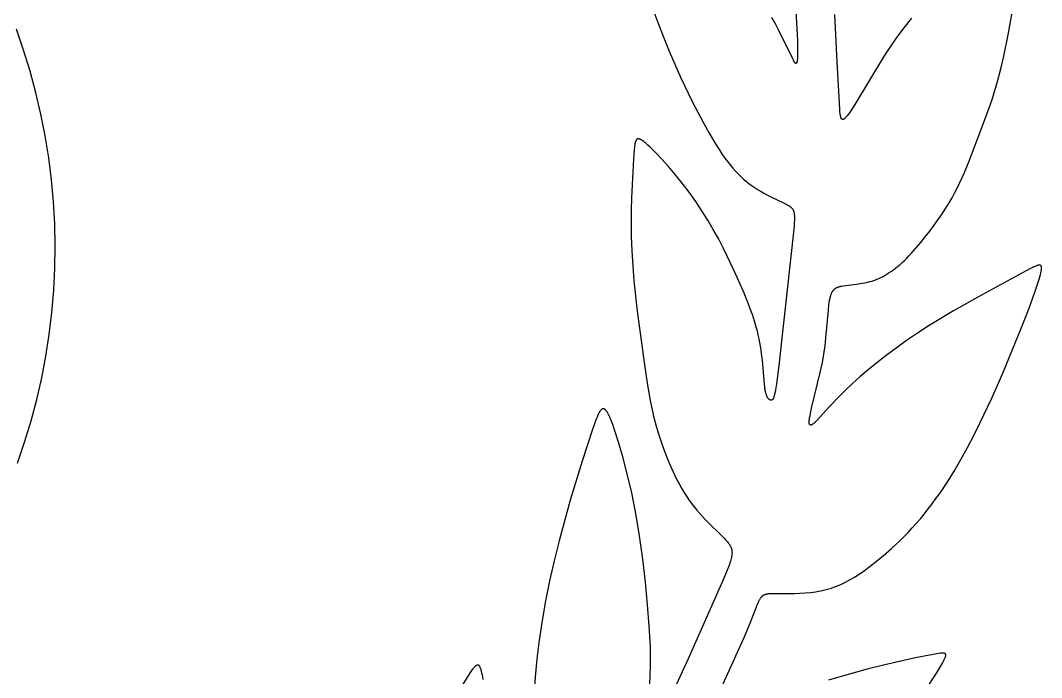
# Model space of a CAD drawing. Extents: x 8280 to 8757, y 218 to 430.
# Drawn here: x 8670.8 to 8723.4, y 290.1 to 323.9 of the extents above; entities that cross this region are included whole.
import ezdxf

# ---------------------------------------------------------------- set-up
doc = ezdxf.new("R2010")
doc.units = 0
doc.header["$MEASUREMENT"] = 0
doc.layers.add('MAKE2D$VISIBLE$CURVES', color=7, linetype='CONTINUOUS')

msp = doc.modelspace()

# ---------------------------------------------------------------- linework, layer by layer
at = {"layer": 'MAKE2D$VISIBLE$CURVES', "color": 7}
for points in [[(8710.68, 325.68), (8710.833, 322.911), (8710.844, 322.461), (8710.844, 322.281), (8710.842, 322.13), (8710.837, 322.005), (8710.833, 321.952), (8710.828, 321.906), (8710.826, 321.885), (8710.823, 321.865), (8710.82, 321.847), (8710.817, 321.83), (8710.814, 321.815), (8710.81, 321.801), (8710.808, 321.794), (8710.807, 321.788), (8710.805, 321.782), (8710.803, 321.777), (8710.801, 321.771), (8710.799, 321.766), (8710.797, 321.762), (8710.796, 321.76), (8710.795, 321.758), (8710.794, 321.756), (8710.793, 321.754), (8710.791, 321.752), (8710.79, 321.75), (8710.789, 321.748), (8710.788, 321.747), (8710.787, 321.745), (8710.786, 321.744), (8710.785, 321.742), (8710.784, 321.741), (8710.782, 321.74), (8710.781, 321.738), (8710.78, 321.737), (8710.779, 321.736), (8710.778, 321.735), (8710.776, 321.734), (8710.775, 321.734), (8710.774, 321.733), (8710.773, 321.732), (8710.771, 321.731), (8710.77, 321.731), (8710.769, 321.73), (8710.767, 321.73), (8710.766, 321.73), (8710.765, 321.729), (8710.763, 321.729), (8710.762, 321.729), (8710.761, 321.729), (8710.759, 321.729), (8710.758, 321.729), (8710.757, 321.729), (8710.755, 321.729), (8710.754, 321.73), (8710.752, 321.73), (8710.751, 321.73), (8710.749, 321.731), (8710.748, 321.731), (8710.746, 321.732), (8710.745, 321.733), (8710.744, 321.733), (8710.742, 321.734), (8710.741, 321.735), (8710.739, 321.736), (8710.737, 321.737), (8710.736, 321.738), (8710.734, 321.739), (8710.733, 321.74), (8710.731, 321.741), (8710.73, 321.742), (8710.728, 321.744), (8710.725, 321.747), (8710.722, 321.75), (8710.718, 321.753), (8710.715, 321.756), (8710.712, 321.76), (8710.708, 321.764), (8710.705, 321.768), (8710.698, 321.777), (8710.69, 321.787), (8710.683, 321.797), (8710.676, 321.809), (8710.66, 321.834), (8710.644, 321.861), (8710.627, 321.892), (8710.592, 321.959), (8709.9, 323.389), (8709.718, 323.73), (8709.511, 324.098)], [(8703.429, 324.447), (8703.683, 323.749), (8703.952, 323.051), (8704.234, 322.36), (8704.823, 321.018), (8705.424, 319.763), (8706.011, 318.635), (8706.292, 318.13), (8706.566, 317.665), (8706.701, 317.448), (8706.835, 317.24), (8706.969, 317.041), (8707.103, 316.852), (8707.237, 316.671), (8707.371, 316.499), (8707.507, 316.336), (8707.644, 316.181), (8707.782, 316.034), (8707.852, 315.964), (8707.922, 315.895), (8707.993, 315.829), (8708.065, 315.764), (8708.137, 315.702), (8708.21, 315.641), (8708.284, 315.582), (8708.358, 315.525), (8708.433, 315.469), (8708.508, 315.416), (8708.659, 315.314), (8708.811, 315.218), (8708.962, 315.128), (8709.111, 315.043), (8709.403, 314.89), (8710.152, 314.526), (8710.25, 314.476), (8710.295, 314.452), (8710.337, 314.428), (8710.377, 314.404), (8710.414, 314.381), (8710.431, 314.369), (8710.448, 314.357), (8710.464, 314.345), (8710.479, 314.333), (8710.494, 314.321), (8710.509, 314.309), (8710.522, 314.296), (8710.535, 314.283), (8710.542, 314.276), (8710.548, 314.27), (8710.554, 314.263), (8710.56, 314.256), (8710.565, 314.249), (8710.571, 314.242), (8710.576, 314.235), (8710.581, 314.228), (8710.587, 314.22), (8710.592, 314.213), (8710.596, 314.205), (8710.601, 314.198), (8710.606, 314.19), (8710.61, 314.182), (8710.614, 314.174), (8710.619, 314.165), (8710.623, 314.157), (8710.626, 314.148), (8710.63, 314.14), (8710.634, 314.131), (8710.637, 314.122), (8710.641, 314.113), (8710.644, 314.103), (8710.647, 314.094), (8710.653, 314.074), (8710.658, 314.054), (8710.663, 314.033), (8710.667, 314.011), (8710.671, 313.988), (8710.674, 313.964), (8710.677, 313.94), (8710.68, 313.914), (8710.682, 313.887), (8710.683, 313.86), (8710.685, 313.801), (8710.685, 313.738), (8710.684, 313.671), (8710.676, 313.52), (8710.663, 313.347), (8709.871, 306.166), (8709.751, 305.22), (8709.704, 304.91), (8709.683, 304.789), (8709.663, 304.688), (8709.653, 304.645), (8709.644, 304.606), (8709.635, 304.571), (8709.626, 304.539), (8709.617, 304.512), (8709.612, 304.499), (8709.608, 304.488), (8709.603, 304.477), (8709.599, 304.467), (8709.594, 304.457), (8709.59, 304.448), (8709.588, 304.444), (8709.586, 304.44), (8709.583, 304.437), (8709.581, 304.433), (8709.579, 304.429), (8709.577, 304.426), (8709.574, 304.423), (8709.572, 304.42), (8709.57, 304.417), (8709.568, 304.414), (8709.565, 304.411), (8709.563, 304.409), (8709.561, 304.406), (8709.558, 304.404), (8709.556, 304.402), (8709.554, 304.4), (8709.551, 304.398), (8709.549, 304.396), (8709.547, 304.394), (8709.544, 304.393), (8709.542, 304.391), (8709.54, 304.389), (8709.537, 304.388), (8709.535, 304.387), (8709.532, 304.385), (8709.53, 304.384), (8709.527, 304.383), (8709.525, 304.382), (8709.523, 304.381), (8709.52, 304.38), (8709.517, 304.379), (8709.515, 304.378), (8709.512, 304.378), (8709.51, 304.377), (8709.507, 304.376), (8709.505, 304.376), (8709.502, 304.375), (8709.499, 304.374), (8709.497, 304.374), (8709.494, 304.374), (8709.491, 304.373), (8709.488, 304.373), (8709.486, 304.373), (8709.483, 304.372), (8709.48, 304.372), (8709.477, 304.372), (8709.475, 304.372), (8709.472, 304.372), (8709.469, 304.372), (8709.466, 304.372), (8709.463, 304.373), (8709.46, 304.373), (8709.458, 304.373), (8709.455, 304.374), (8709.452, 304.374), (8709.449, 304.375), (8709.446, 304.375), (8709.443, 304.376), (8709.44, 304.377), (8709.437, 304.377), (8709.434, 304.378), (8709.431, 304.379), (8709.428, 304.38), (8709.425, 304.381), (8709.422, 304.383), (8709.419, 304.384), (8709.416, 304.385), (8709.413, 304.387), (8709.41, 304.388), (8709.407, 304.39), (8709.404, 304.391), (8709.401, 304.393), (8709.398, 304.395), (8709.395, 304.397), (8709.392, 304.399), (8709.389, 304.401), (8709.386, 304.403), (8709.383, 304.405), (8709.38, 304.408), (8709.377, 304.41), (8709.374, 304.413), (8709.371, 304.415), (8709.365, 304.421), (8709.359, 304.427), (8709.353, 304.433), (8709.347, 304.439), (8709.341, 304.446), (8709.335, 304.454), (8709.329, 304.462), (8709.323, 304.47), (8709.317, 304.479), (8709.311, 304.488), (8709.305, 304.498), (8709.299, 304.508), (8709.293, 304.518), (8709.288, 304.529), (8709.282, 304.541), (8709.276, 304.553), (8709.27, 304.565), (8709.259, 304.591), (8709.248, 304.62), (8709.238, 304.65), (8709.227, 304.683), (8709.217, 304.718), (8709.207, 304.755), (8709.198, 304.794), (8709.189, 304.836), (8709.18, 304.88), (8709.172, 304.927), (8709.164, 304.976), (8709.15, 305.083), (8709.137, 305.199), (8709.035, 306.417), (8708.993, 306.779), (8708.967, 306.966), (8708.938, 307.155), (8708.904, 307.347), (8708.865, 307.54), (8708.822, 307.735), (8708.773, 307.931), (8708.72, 308.128), (8708.662, 308.326), (8708.533, 308.727), (8708.388, 309.135), (8708.228, 309.55), (8708.054, 309.973), (8707.669, 310.846), (8707.243, 311.757), (8707.011, 312.224), (8706.764, 312.697), (8706.501, 313.173), (8706.221, 313.652), (8705.921, 314.132), (8705.6, 314.612), (8705.258, 315.088), (8704.903, 315.553), (8704.544, 315.998), (8704.191, 316.415), (8703.853, 316.794), (8703.54, 317.127), (8703.395, 317.273), (8703.26, 317.405), (8703.136, 317.52), (8703.024, 317.618), (8702.973, 317.661), (8702.925, 317.699), (8702.88, 317.732), (8702.859, 317.747), (8702.838, 317.761), (8702.818, 317.774), (8702.799, 317.786), (8702.781, 317.796), (8702.763, 317.805), (8702.754, 317.81), (8702.745, 317.814), (8702.737, 317.817), (8702.729, 317.821), (8702.721, 317.824), (8702.713, 317.827), (8702.705, 317.83), (8702.698, 317.832), (8702.69, 317.834), (8702.683, 317.836), (8702.676, 317.837), (8702.672, 317.838), (8702.669, 317.838), (8702.665, 317.839), (8702.662, 317.839), (8702.658, 317.84), (8702.655, 317.84), (8702.652, 317.84), (8702.648, 317.84), (8702.645, 317.84), (8702.642, 317.841), (8702.639, 317.84), (8702.636, 317.84), (8702.633, 317.84), (8702.63, 317.84), (8702.626, 317.84), (8702.623, 317.839), (8702.62, 317.839), (8702.618, 317.838), (8702.615, 317.838), (8702.612, 317.837), (8702.609, 317.836), (8702.606, 317.835), (8702.603, 317.835), (8702.601, 317.834), (8702.598, 317.833), (8702.595, 317.831), (8702.592, 317.83), (8702.59, 317.829), (8702.587, 317.828), (8702.585, 317.826), (8702.582, 317.825), (8702.58, 317.824), (8702.577, 317.822), (8702.575, 317.82), (8702.572, 317.819), (8702.57, 317.817), (8702.567, 317.815), (8702.565, 317.813), (8702.563, 317.811), (8702.56, 317.809), (8702.558, 317.807), (8702.556, 317.805), (8702.554, 317.803), (8702.551, 317.8), (8702.549, 317.798), (8702.547, 317.795), (8702.545, 317.793), (8702.543, 317.79), (8702.541, 317.788), (8702.539, 317.785), (8702.535, 317.779), (8702.531, 317.773), (8702.527, 317.767), (8702.523, 317.761), (8702.52, 317.754), (8702.516, 317.747), (8702.513, 317.74), (8702.509, 317.732), (8702.506, 317.724), (8702.503, 317.716), (8702.5, 317.708), (8702.497, 317.699), (8702.491, 317.681), (8702.485, 317.662), (8702.48, 317.642), (8702.475, 317.62), (8702.47, 317.598), (8702.466, 317.575), (8702.458, 317.525), (8702.45, 317.47), (8702.443, 317.411), (8702.431, 317.281), (8702.398, 316.791), (8702.291, 314.803), (8702.275, 314.177), (8702.27, 313.508), (8702.279, 312.803), (8702.306, 312.065), (8702.352, 311.301), (8702.416, 310.521), (8702.581, 308.963), (8702.955, 306.19), (8703.115, 305.136), (8703.267, 304.263), (8703.35, 303.865), (8703.44, 303.479), (8703.543, 303.091), (8703.661, 302.691), (8703.798, 302.271), (8703.952, 301.833), (8704.125, 301.385), (8704.316, 300.934), (8704.418, 300.709), (8704.524, 300.487), (8704.634, 300.266), (8704.749, 300.05), (8704.868, 299.837), (8704.991, 299.63), (8705.118, 299.429), (8705.249, 299.235), (8705.384, 299.049), (8705.522, 298.87), (8705.662, 298.698), (8705.803, 298.534), (8705.944, 298.377), (8706.085, 298.227), (8707.066, 297.251), (8707.156, 297.155), (8707.198, 297.108), (8707.236, 297.063), (8707.272, 297.019), (8707.305, 296.976), (8707.32, 296.955), (8707.335, 296.933), (8707.349, 296.912), (8707.362, 296.891), (8707.375, 296.87), (8707.386, 296.849), (8707.397, 296.827), (8707.407, 296.806), (8707.417, 296.784), (8707.425, 296.762), (8707.429, 296.751), (8707.433, 296.74), (8707.437, 296.729), (8707.44, 296.718), (8707.444, 296.706), (8707.447, 296.695), (8707.449, 296.684), (8707.452, 296.672), (8707.455, 296.66), (8707.457, 296.648), (8707.459, 296.636), (8707.461, 296.624), (8707.462, 296.612), (8707.464, 296.6), (8707.466, 296.575), (8707.467, 296.549), (8707.468, 296.523), (8707.468, 296.496), (8707.467, 296.468), (8707.465, 296.44), (8707.462, 296.411), (8707.458, 296.381), (8707.454, 296.35), (8707.449, 296.318), (8707.442, 296.286), (8707.435, 296.252), (8707.427, 296.217), (8707.409, 296.145), (8707.387, 296.068), (8707.361, 295.986), (8707.332, 295.899), (8707.299, 295.806), (8707.222, 295.603), (8707.021, 295.116), (8705.213, 291.032), (8703.653, 287.66)], [(8706.319, 288.242), (8708.098, 292.134), (8708.401, 292.868), (8708.783, 293.848), (8708.819, 293.93), (8708.853, 294.004), (8708.87, 294.038), (8708.887, 294.071), (8708.903, 294.101), (8708.92, 294.13), (8708.936, 294.156), (8708.953, 294.181), (8708.961, 294.193), (8708.97, 294.204), (8708.978, 294.215), (8708.987, 294.226), (8708.995, 294.236), (8709.004, 294.246), (8709.013, 294.255), (8709.021, 294.264), (8709.03, 294.273), (8709.039, 294.281), (8709.048, 294.289), (8709.058, 294.297), (8709.067, 294.304), (8709.076, 294.311), (8709.086, 294.318), (8709.096, 294.324), (8709.106, 294.33), (8709.116, 294.336), (8709.126, 294.342), (8709.136, 294.347), (8709.147, 294.352), (8709.157, 294.356), (8709.168, 294.36), (8709.179, 294.365), (8709.19, 294.368), (8709.202, 294.372), (8709.214, 294.375), (8709.226, 294.378), (8709.238, 294.381), (8709.25, 294.384), (8709.263, 294.386), (8709.276, 294.389), (8709.302, 294.393), (8709.33, 294.396), (8709.359, 294.399), (8709.389, 294.401), (8709.453, 294.403), (8709.598, 294.404), (8710.191, 294.398), (8710.694, 294.408), (8710.963, 294.42), (8711.239, 294.438), (8711.516, 294.464), (8711.653, 294.48), (8711.789, 294.499), (8711.923, 294.52), (8712.056, 294.544), (8712.188, 294.571), (8712.319, 294.603), (8712.451, 294.639), (8712.584, 294.679), (8712.718, 294.725), (8712.854, 294.777), (8712.993, 294.835), (8713.135, 294.899), (8713.281, 294.971), (8713.431, 295.051), (8713.586, 295.138), (8713.747, 295.235), (8713.913, 295.34), (8714.087, 295.455), (8714.267, 295.58), (8714.454, 295.715), (8714.647, 295.86), (8714.845, 296.014), (8715.254, 296.348), (8715.676, 296.718), (8715.889, 296.916), (8716.104, 297.121), (8716.319, 297.334), (8716.534, 297.555), (8716.748, 297.783), (8716.96, 298.019), (8717.169, 298.261), (8717.376, 298.51), (8717.579, 298.765), (8717.778, 299.027), (8717.974, 299.295), (8718.166, 299.568), (8718.541, 300.13), (8718.902, 300.711), (8719.252, 301.31), (8719.591, 301.923), (8719.92, 302.549), (8720.239, 303.185), (8720.85, 304.476), (8721.417, 305.757), (8722.385, 308.115), (8722.768, 309.11), (8723.071, 309.945), (8723.19, 310.296), (8723.284, 310.6), (8723.322, 310.732), (8723.354, 310.853), (8723.379, 310.959), (8723.389, 311.008), (8723.397, 311.053), (8723.403, 311.094), (8723.406, 311.114), (8723.408, 311.132), (8723.41, 311.15), (8723.411, 311.167), (8723.412, 311.183), (8723.412, 311.198), (8723.412, 311.205), (8723.411, 311.213), (8723.411, 311.219), (8723.41, 311.226), (8723.41, 311.233), (8723.409, 311.239), (8723.408, 311.245), (8723.407, 311.251), (8723.406, 311.256), (8723.404, 311.262), (8723.403, 311.264), (8723.403, 311.267), (8723.402, 311.269), (8723.401, 311.272), (8723.4, 311.274), (8723.399, 311.277), (8723.398, 311.279), (8723.397, 311.281), (8723.396, 311.284), (8723.395, 311.286), (8723.394, 311.288), (8723.393, 311.29), (8723.391, 311.292), (8723.39, 311.294), (8723.389, 311.296), (8723.388, 311.298), (8723.386, 311.3), (8723.385, 311.301), (8723.383, 311.303), (8723.382, 311.305), (8723.38, 311.306), (8723.379, 311.308), (8723.377, 311.309), (8723.375, 311.311), (8723.374, 311.312), (8723.372, 311.314), (8723.37, 311.315), (8723.368, 311.316), (8723.366, 311.318), (8723.365, 311.319), (8723.363, 311.32), (8723.361, 311.321), (8723.359, 311.322), (8723.356, 311.323), (8723.354, 311.324), (8723.352, 311.325), (8723.35, 311.326), (8723.348, 311.326), (8723.345, 311.327), (8723.343, 311.328), (8723.341, 311.328), (8723.338, 311.329), (8723.336, 311.329), (8723.333, 311.33), (8723.331, 311.33), (8723.328, 311.331), (8723.325, 311.331), (8723.323, 311.331), (8723.32, 311.332), (8723.317, 311.332), (8723.314, 311.332), (8723.311, 311.332), (8723.305, 311.332), (8723.299, 311.332), (8723.293, 311.332), (8723.286, 311.331), (8723.28, 311.33), (8723.273, 311.329), (8723.266, 311.328), (8723.258, 311.327), (8723.251, 311.326), (8723.243, 311.324), (8723.227, 311.32), (8723.21, 311.315), (8723.192, 311.31), (8723.174, 311.304), (8723.154, 311.297), (8723.113, 311.281), (8723.067, 311.262), (8723.018, 311.24), (8722.966, 311.215), (8722.848, 311.157), (8722.205, 310.815), (8720.127, 309.687), (8718.876, 308.973), (8717.623, 308.212), (8717.026, 307.825), (8716.457, 307.439), (8715.916, 307.054), (8715.404, 306.674), (8714.923, 306.3), (8714.475, 305.934), (8714.059, 305.579), (8713.678, 305.237), (8713.333, 304.909), (8713.021, 304.599), (8712.496, 304.045), (8711.854, 303.343), (8711.788, 303.276), (8711.757, 303.246), (8711.728, 303.219), (8711.7, 303.194), (8711.674, 303.171), (8711.649, 303.151), (8711.637, 303.142), (8711.625, 303.134), (8711.614, 303.126), (8711.603, 303.119), (8711.593, 303.113), (8711.583, 303.107), (8711.578, 303.104), (8711.573, 303.102), (8711.569, 303.099), (8711.564, 303.097), (8711.559, 303.095), (8711.555, 303.093), (8711.55, 303.092), (8711.546, 303.09), (8711.542, 303.089), (8711.538, 303.088), (8711.536, 303.087), (8711.534, 303.087), (8711.532, 303.086), (8711.53, 303.086), (8711.528, 303.086), (8711.526, 303.085), (8711.524, 303.085), (8711.522, 303.085), (8711.521, 303.085), (8711.519, 303.085), (8711.517, 303.085), (8711.515, 303.085), (8711.513, 303.085), (8711.512, 303.085), (8711.51, 303.085), (8711.508, 303.085), (8711.507, 303.085), (8711.505, 303.085), (8711.503, 303.086), (8711.502, 303.086), (8711.5, 303.086), (8711.499, 303.087), (8711.497, 303.087), (8711.496, 303.088), (8711.494, 303.088), (8711.493, 303.089), (8711.491, 303.089), (8711.49, 303.09), (8711.488, 303.091), (8711.487, 303.091), (8711.486, 303.092), (8711.484, 303.093), (8711.483, 303.094), (8711.482, 303.095), (8711.48, 303.096), (8711.479, 303.097), (8711.478, 303.098), (8711.477, 303.099), (8711.475, 303.1), (8711.474, 303.101), (8711.473, 303.103), (8711.472, 303.104), (8711.471, 303.105), (8711.47, 303.107), (8711.469, 303.108), (8711.468, 303.11), (8711.467, 303.111), (8711.466, 303.113), (8711.465, 303.114), (8711.464, 303.116), (8711.463, 303.118), (8711.462, 303.119), (8711.461, 303.121), (8711.46, 303.123), (8711.459, 303.125), (8711.459, 303.127), (8711.457, 303.131), (8711.456, 303.135), (8711.454, 303.139), (8711.453, 303.144), (8711.452, 303.149), (8711.451, 303.154), (8711.45, 303.159), (8711.449, 303.164), (8711.448, 303.17), (8711.447, 303.175), (8711.446, 303.181), (8711.446, 303.187), (8711.445, 303.2), (8711.444, 303.213), (8711.444, 303.228), (8711.444, 303.243), (8711.444, 303.258), (8711.445, 303.275), (8711.446, 303.292), (8711.449, 303.33), (8711.453, 303.37), (8711.459, 303.413), (8711.466, 303.46), (8711.485, 303.564), (8711.508, 303.681), (8711.57, 303.955), (8712.031, 305.87), (8712.12, 306.306), (8712.198, 306.741), (8712.26, 307.167), (8712.308, 307.579), (8712.432, 309.004), (8712.461, 309.283), (8712.477, 309.407), (8712.496, 309.521), (8712.505, 309.573), (8712.516, 309.623), (8712.527, 309.671), (8712.539, 309.716), (8712.551, 309.758), (8712.564, 309.798), (8712.577, 309.836), (8712.584, 309.854), (8712.591, 309.871), (8712.599, 309.888), (8712.606, 309.905), (8712.614, 309.921), (8712.622, 309.936), (8712.63, 309.951), (8712.638, 309.965), (8712.647, 309.979), (8712.655, 309.993), (8712.664, 310.006), (8712.673, 310.018), (8712.682, 310.03), (8712.692, 310.042), (8712.701, 310.053), (8712.711, 310.064), (8712.721, 310.075), (8712.731, 310.085), (8712.742, 310.094), (8712.752, 310.104), (8712.763, 310.113), (8712.774, 310.121), (8712.785, 310.13), (8712.797, 310.138), (8712.809, 310.145), (8712.821, 310.152), (8712.833, 310.159), (8712.845, 310.166), (8712.858, 310.173), (8712.871, 310.179), (8712.884, 310.185), (8712.897, 310.19), (8712.911, 310.196), (8712.924, 310.201), (8712.939, 310.206), (8712.953, 310.211), (8712.982, 310.22), (8713.013, 310.228), (8713.044, 310.236), (8713.076, 310.243), (8713.11, 310.249), (8713.18, 310.261), (8713.334, 310.282), (8713.878, 310.347), (8714.08, 310.377), (8714.183, 310.395), (8714.288, 310.415), (8714.393, 310.438), (8714.499, 310.464), (8714.606, 310.493), (8714.713, 310.526), (8714.819, 310.563), (8714.925, 310.604), (8715.032, 310.65), (8715.138, 310.699), (8715.245, 310.753), (8715.352, 310.812), (8715.46, 310.876), (8715.568, 310.945), (8715.677, 311.018), (8715.786, 311.097), (8715.896, 311.182), (8716.008, 311.272), (8716.12, 311.368), (8716.234, 311.47), (8716.349, 311.578), (8716.465, 311.692), (8716.583, 311.812), (8716.702, 311.938), (8716.942, 312.206), (8717.183, 312.489), (8717.421, 312.784), (8717.654, 313.085), (8717.878, 313.389), (8718.092, 313.69), (8718.292, 313.984), (8718.475, 314.268), (8718.644, 314.542), (8718.8, 314.808), (8718.944, 315.07), (8719.078, 315.328), (8719.205, 315.587), (8719.325, 315.847), (8719.441, 316.111), (8719.664, 316.657), (8720.312, 318.375), (8720.763, 319.579), (8720.878, 319.919), (8720.995, 320.285), (8721.113, 320.682), (8721.231, 321.117), (8721.35, 321.591), (8721.467, 322.102), (8721.692, 323.199), (8721.894, 324.35)], [(8716.71, 324.07), (8716.31, 323.557), (8715.945, 323.058), (8715.612, 322.576), (8715.309, 322.113), (8713.787, 319.604), (8713.641, 319.375), (8713.513, 319.184), (8713.455, 319.104), (8713.402, 319.034), (8713.377, 319.003), (8713.353, 318.975), (8713.33, 318.949), (8713.309, 318.926), (8713.299, 318.916), (8713.288, 318.906), (8713.279, 318.897), (8713.269, 318.888), (8713.26, 318.881), (8713.251, 318.874), (8713.242, 318.867), (8713.238, 318.864), (8713.233, 318.861), (8713.229, 318.859), (8713.225, 318.856), (8713.221, 318.854), (8713.217, 318.852), (8713.213, 318.85), (8713.209, 318.848), (8713.205, 318.846), (8713.202, 318.845), (8713.198, 318.843), (8713.194, 318.842), (8713.191, 318.841), (8713.189, 318.84), (8713.187, 318.84), (8713.185, 318.84), (8713.184, 318.839), (8713.182, 318.839), (8713.18, 318.839), (8713.178, 318.838), (8713.177, 318.838), (8713.175, 318.838), (8713.173, 318.838), (8713.172, 318.838), (8713.17, 318.837), (8713.168, 318.837), (8713.167, 318.837), (8713.165, 318.837), (8713.164, 318.837), (8713.162, 318.838), (8713.161, 318.838), (8713.159, 318.838), (8713.157, 318.838), (8713.156, 318.838), (8713.154, 318.839), (8713.153, 318.839), (8713.151, 318.839), (8713.15, 318.84), (8713.148, 318.84), (8713.147, 318.841), (8713.146, 318.841), (8713.144, 318.842), (8713.143, 318.842), (8713.141, 318.843), (8713.14, 318.843), (8713.139, 318.844), (8713.137, 318.845), (8713.136, 318.845), (8713.135, 318.846), (8713.133, 318.847), (8713.132, 318.848), (8713.131, 318.849), (8713.129, 318.85), (8713.128, 318.851), (8713.127, 318.851), (8713.125, 318.852), (8713.124, 318.854), (8713.123, 318.855), (8713.122, 318.856), (8713.12, 318.857), (8713.119, 318.858), (8713.118, 318.859), (8713.117, 318.86), (8713.114, 318.863), (8713.112, 318.866), (8713.11, 318.868), (8713.108, 318.871), (8713.105, 318.875), (8713.103, 318.878), (8713.101, 318.881), (8713.099, 318.885), (8713.097, 318.888), (8713.095, 318.892), (8713.093, 318.896), (8713.091, 318.9), (8713.089, 318.904), (8713.087, 318.908), (8713.084, 318.917), (8713.08, 318.926), (8713.077, 318.935), (8713.074, 318.946), (8713.07, 318.956), (8713.067, 318.967), (8713.065, 318.979), (8713.059, 319.003), (8713.054, 319.029), (8713.049, 319.056), (8713.045, 319.085), (8713.036, 319.148), (8713.029, 319.217), (8713.016, 319.369), (8712.878, 321.812), (8712.771, 324.253)], [(8670.669, 301.128), (8671.037, 302.208), (8671.367, 303.3), (8671.659, 304.403), (8671.913, 305.516), (8672.127, 306.636), (8672.303, 307.764), (8672.439, 308.897), (8672.535, 310.034), (8672.591, 311.174), (8672.608, 312.315), (8672.586, 313.456), (8672.523, 314.595), (8672.421, 315.731), (8672.279, 316.864), (8672.098, 317.99), (8671.878, 319.11), (8671.618, 320.221), (8671.321, 321.323), (8670.985, 322.413), (8670.611, 323.492)], [(8703.227, 289.716), (8703.257, 290.197), (8703.272, 290.683), (8703.273, 291.177), (8703.262, 291.681), (8703.209, 292.723), (8703.121, 293.823), (8703.008, 294.986), (8702.87, 296.183), (8702.707, 297.374), (8702.518, 298.522), (8702.304, 299.591), (8702.076, 300.568), (8701.845, 301.443), (8701.624, 302.205), (8701.421, 302.844), (8701.327, 303.114), (8701.282, 303.235), (8701.238, 303.348), (8701.195, 303.451), (8701.153, 303.545), (8701.132, 303.588), (8701.112, 303.628), (8701.092, 303.667), (8701.072, 303.702), (8701.052, 303.735), (8701.033, 303.766), (8701.023, 303.78), (8701.014, 303.794), (8701.004, 303.807), (8700.995, 303.819), (8700.985, 303.831), (8700.976, 303.842), (8700.967, 303.853), (8700.957, 303.862), (8700.948, 303.871), (8700.944, 303.876), (8700.939, 303.88), (8700.935, 303.884), (8700.93, 303.887), (8700.925, 303.891), (8700.921, 303.894), (8700.917, 303.898), (8700.912, 303.901), (8700.908, 303.904), (8700.903, 303.906), (8700.899, 303.909), (8700.894, 303.911), (8700.89, 303.913), (8700.885, 303.915), (8700.881, 303.917), (8700.877, 303.919), (8700.872, 303.921), (8700.87, 303.921), (8700.868, 303.922), (8700.866, 303.923), (8700.864, 303.923), (8700.861, 303.924), (8700.859, 303.924), (8700.857, 303.925), (8700.855, 303.925), (8700.853, 303.925), (8700.85, 303.926), (8700.848, 303.926), (8700.846, 303.926), (8700.844, 303.926), (8700.842, 303.926), (8700.84, 303.926), (8700.837, 303.926), (8700.835, 303.926), (8700.833, 303.926), (8700.831, 303.926), (8700.829, 303.926), (8700.827, 303.926), (8700.824, 303.926), (8700.822, 303.925), (8700.82, 303.925), (8700.818, 303.925), (8700.816, 303.924), (8700.814, 303.924), (8700.811, 303.923), (8700.809, 303.923), (8700.807, 303.922), (8700.805, 303.922), (8700.803, 303.921), (8700.801, 303.92), (8700.798, 303.92), (8700.796, 303.919), (8700.794, 303.918), (8700.79, 303.916), (8700.785, 303.914), (8700.781, 303.912), (8700.777, 303.91), (8700.772, 303.907), (8700.768, 303.904), (8700.764, 303.902), (8700.759, 303.899), (8700.755, 303.895), (8700.751, 303.892), (8700.746, 303.888), (8700.742, 303.885), (8700.738, 303.881), (8700.733, 303.876), (8700.729, 303.872), (8700.724, 303.868), (8700.72, 303.863), (8700.711, 303.853), (8700.702, 303.842), (8700.693, 303.831), (8700.684, 303.819), (8700.675, 303.806), (8700.666, 303.793), (8700.657, 303.779), (8700.647, 303.764), (8700.638, 303.748), (8700.619, 303.714), (8700.6, 303.678), (8700.58, 303.638), (8700.56, 303.596), (8700.518, 303.502), (8700.475, 303.396), (8700.381, 303.148), (8700.275, 302.851), (8699.744, 301.23), (8699.132, 299.21), (8698.558, 297.125), (8698.3, 296.086), (8698.068, 295.051), (8697.864, 294.022), (8697.689, 293.005), (8697.542, 292.007), (8697.422, 291.034), (8697.33, 290.091), (8697.297, 289.63)], [(8717.63, 289.72), (8718.031, 290.349), (8718.186, 290.606), (8718.309, 290.822), (8718.359, 290.913), (8718.4, 290.994), (8718.418, 291.031), (8718.434, 291.065), (8718.447, 291.097), (8718.453, 291.112), (8718.458, 291.126), (8718.463, 291.14), (8718.467, 291.153), (8718.471, 291.166), (8718.474, 291.178), (8718.476, 291.184), (8718.477, 291.19), (8718.478, 291.196), (8718.479, 291.201), (8718.48, 291.207), (8718.481, 291.212), (8718.481, 291.217), (8718.482, 291.222), (8718.482, 291.227), (8718.482, 291.232), (8718.482, 291.236), (8718.482, 291.241), (8718.481, 291.245), (8718.481, 291.247), (8718.481, 291.25), (8718.481, 291.252), (8718.48, 291.254), (8718.48, 291.256), (8718.48, 291.258), (8718.479, 291.26), (8718.479, 291.262), (8718.478, 291.264), (8718.478, 291.266), (8718.477, 291.267), (8718.476, 291.269), (8718.476, 291.271), (8718.475, 291.273), (8718.474, 291.275), (8718.474, 291.276), (8718.473, 291.278), (8718.472, 291.28), (8718.471, 291.281), (8718.47, 291.283), (8718.469, 291.284), (8718.468, 291.286), (8718.467, 291.287), (8718.466, 291.289), (8718.465, 291.29), (8718.464, 291.292), (8718.463, 291.293), (8718.462, 291.295), (8718.46, 291.296), (8718.459, 291.297), (8718.458, 291.299), (8718.457, 291.3), (8718.455, 291.301), (8718.454, 291.302), (8718.452, 291.304), (8718.451, 291.305), (8718.449, 291.306), (8718.448, 291.307), (8718.446, 291.308), (8718.444, 291.309), (8718.443, 291.31), (8718.441, 291.311), (8718.439, 291.312), (8718.437, 291.313), (8718.436, 291.314), (8718.434, 291.315), (8718.432, 291.316), (8718.43, 291.317), (8718.426, 291.319), (8718.422, 291.32), (8718.417, 291.322), (8718.413, 291.323), (8718.408, 291.324), (8718.403, 291.326), (8718.399, 291.327), (8718.393, 291.328), (8718.388, 291.329), (8718.383, 291.33), (8718.377, 291.33), (8718.371, 291.331), (8718.366, 291.332), (8718.353, 291.333), (8718.341, 291.333), (8718.327, 291.333), (8718.313, 291.333), (8718.298, 291.333), (8718.267, 291.331), (8718.233, 291.329), (8718.196, 291.325), (8718.114, 291.315), (8718.022, 291.301), (8717.549, 291.215), (8716.926, 291.087), (8715.337, 290.723), (8714.421, 290.497), (8713.449, 290.236), (8712.436, 289.936)], [(8694.655, 289.969), (8694.634, 290.091), (8694.612, 290.204), (8694.589, 290.306), (8694.566, 290.398), (8694.554, 290.44), (8694.542, 290.48), (8694.53, 290.516), (8694.518, 290.55), (8694.511, 290.566), (8694.505, 290.581), (8694.499, 290.595), (8694.492, 290.609), (8694.486, 290.622), (8694.479, 290.634), (8694.476, 290.64), (8694.473, 290.645), (8694.469, 290.651), (8694.466, 290.656), (8694.462, 290.661), (8694.459, 290.666), (8694.455, 290.67), (8694.452, 290.675), (8694.448, 290.679), (8694.444, 290.683), (8694.441, 290.687), (8694.437, 290.69), (8694.435, 290.692), (8694.433, 290.694), (8694.431, 290.695), (8694.43, 290.697), (8694.428, 290.698), (8694.426, 290.7), (8694.424, 290.701), (8694.422, 290.703), (8694.42, 290.704), (8694.418, 290.705), (8694.416, 290.706), (8694.414, 290.707), (8694.412, 290.709), (8694.41, 290.71), (8694.408, 290.711), (8694.406, 290.711), (8694.404, 290.712), (8694.402, 290.713), (8694.4, 290.714), (8694.398, 290.715), (8694.395, 290.715), (8694.393, 290.716), (8694.391, 290.716), (8694.389, 290.717), (8694.387, 290.717), (8694.385, 290.718), (8694.382, 290.718), (8694.38, 290.718), (8694.378, 290.719), (8694.376, 290.719), (8694.374, 290.719), (8694.371, 290.719), (8694.369, 290.719), (8694.367, 290.719), (8694.364, 290.719), (8694.362, 290.718), (8694.36, 290.718), (8694.357, 290.718), (8694.355, 290.717), (8694.353, 290.717), (8694.35, 290.717), (8694.348, 290.716), (8694.345, 290.715), (8694.343, 290.715), (8694.34, 290.714), (8694.338, 290.713), (8694.335, 290.713), (8694.333, 290.712), (8694.33, 290.711), (8694.328, 290.71), (8694.322, 290.708), (8694.317, 290.705), (8694.312, 290.702), (8694.306, 290.7), (8694.301, 290.696), (8694.295, 290.693), (8694.289, 290.689), (8694.284, 290.686), (8694.278, 290.681), (8694.272, 290.677), (8694.266, 290.672), (8694.26, 290.668), (8694.254, 290.662), (8694.241, 290.651), (8694.228, 290.639), (8694.214, 290.626), (8694.201, 290.612), (8694.186, 290.597), (8694.172, 290.581), (8694.157, 290.563), (8694.125, 290.526), (8694.092, 290.483), (8694.056, 290.437), (8693.98, 290.329), (8693.895, 290.203), (8693.58, 289.705)]]:
    msp.add_lwpolyline(points, dxfattribs=at)

doc.saveas('drawing.dxf')
